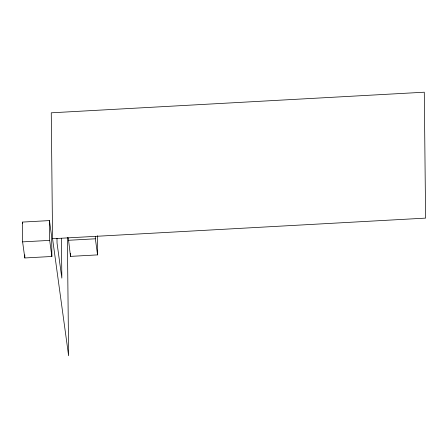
<?xml version="1.0" encoding="UTF-8"?>
<svg xmlns="http://www.w3.org/2000/svg" width="448" height="448" viewBox="0 0 448 448"><rect width="100%" height="100%" fill="white"/><g stroke="black" fill="none" stroke-linecap="round" stroke-linejoin="round"><path stroke-width="0.67" d="M22.4 222.085L49.465 220.59L51.671 236.673L51.878 256.474L24.814 257.97L22.607 241.881L22.4 222.085L22.585 223.423M52.573 238.722L425.6 218.12L424.284 92.21L51.257 112.812L52.573 238.722L68.617 355.79L67.379 237.44M22.607 241.881L49.672 240.386L51.878 256.474M68.298 240.296L95.362 238.801L97.569 254.89L70.504 256.385L68.27 237.821M97.367 235.71L97.569 254.89M95.34 236.326L95.362 238.801M70.47 253.288L70.504 256.385M61.426 238.347L61.846 278.163L57.042 243.107L56.991 238.291M49.465 220.59L49.672 240.386M24.78 254.873L24.814 257.97"/></g></svg>
